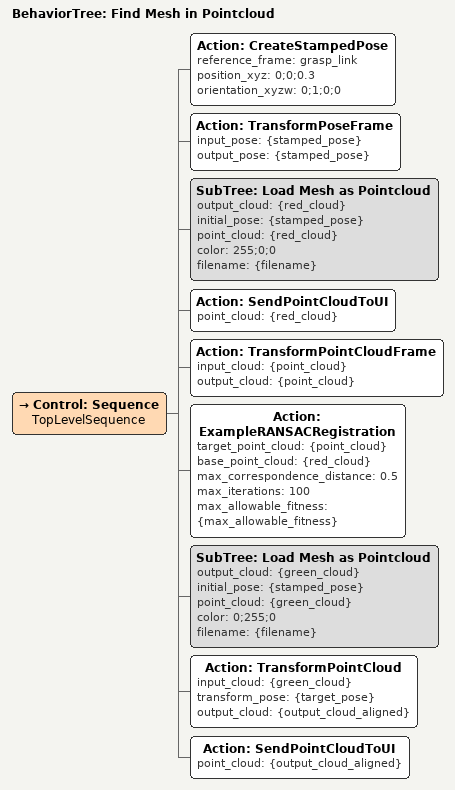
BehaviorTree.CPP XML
<root BTCPP_format="4" main_tree_to_execute="Find Mesh in Pointcloud">
    <BehaviorTree ID="Find Mesh in Pointcloud" _description="Load an STL from disk and use registration to align the pointcloud with a matching shape in the environment">
        <Control ID="Sequence" name="TopLevelSequence">
            <Action ID="CreateStampedPose" reference_frame="grasp_link" position_xyz="0;0;0.3" orientation_xyzw="0;1;0;0"/>
            <Action ID="TransformPoseFrame" input_pose="{stamped_pose}" output_pose="{stamped_pose}"/>
            <SubTree ID="Load Mesh as Pointcloud" output_cloud="{red_cloud}" initial_pose="{stamped_pose}" point_cloud="{red_cloud}" color="255;0;0" filename="{filename}"/>
            <Action ID="SendPointCloudToUI" point_cloud="{red_cloud}"/>
            <Action ID="TransformPointCloudFrame" input_cloud="{point_cloud}" output_cloud="{point_cloud}"/>
            <Action ID="ExampleRANSACRegistration" target_point_cloud="{point_cloud}" base_point_cloud="{red_cloud}" max_correspondence_distance="0.5" max_iterations="100" max_allowable_fitness="{max_allowable_fitness}"/>
            <SubTree ID="Load Mesh as Pointcloud" output_cloud="{green_cloud}" initial_pose="{stamped_pose}" point_cloud="{green_cloud}" color="0;255;0" filename="{filename}"/>
            <Action ID="TransformPointCloud" input_cloud="{green_cloud}" transform_pose="{target_pose}" output_cloud="{output_cloud_aligned}"/>
            <Action ID="SendPointCloudToUI" point_cloud="{output_cloud_aligned}"/>
        </Control>
    </BehaviorTree>
</root>
